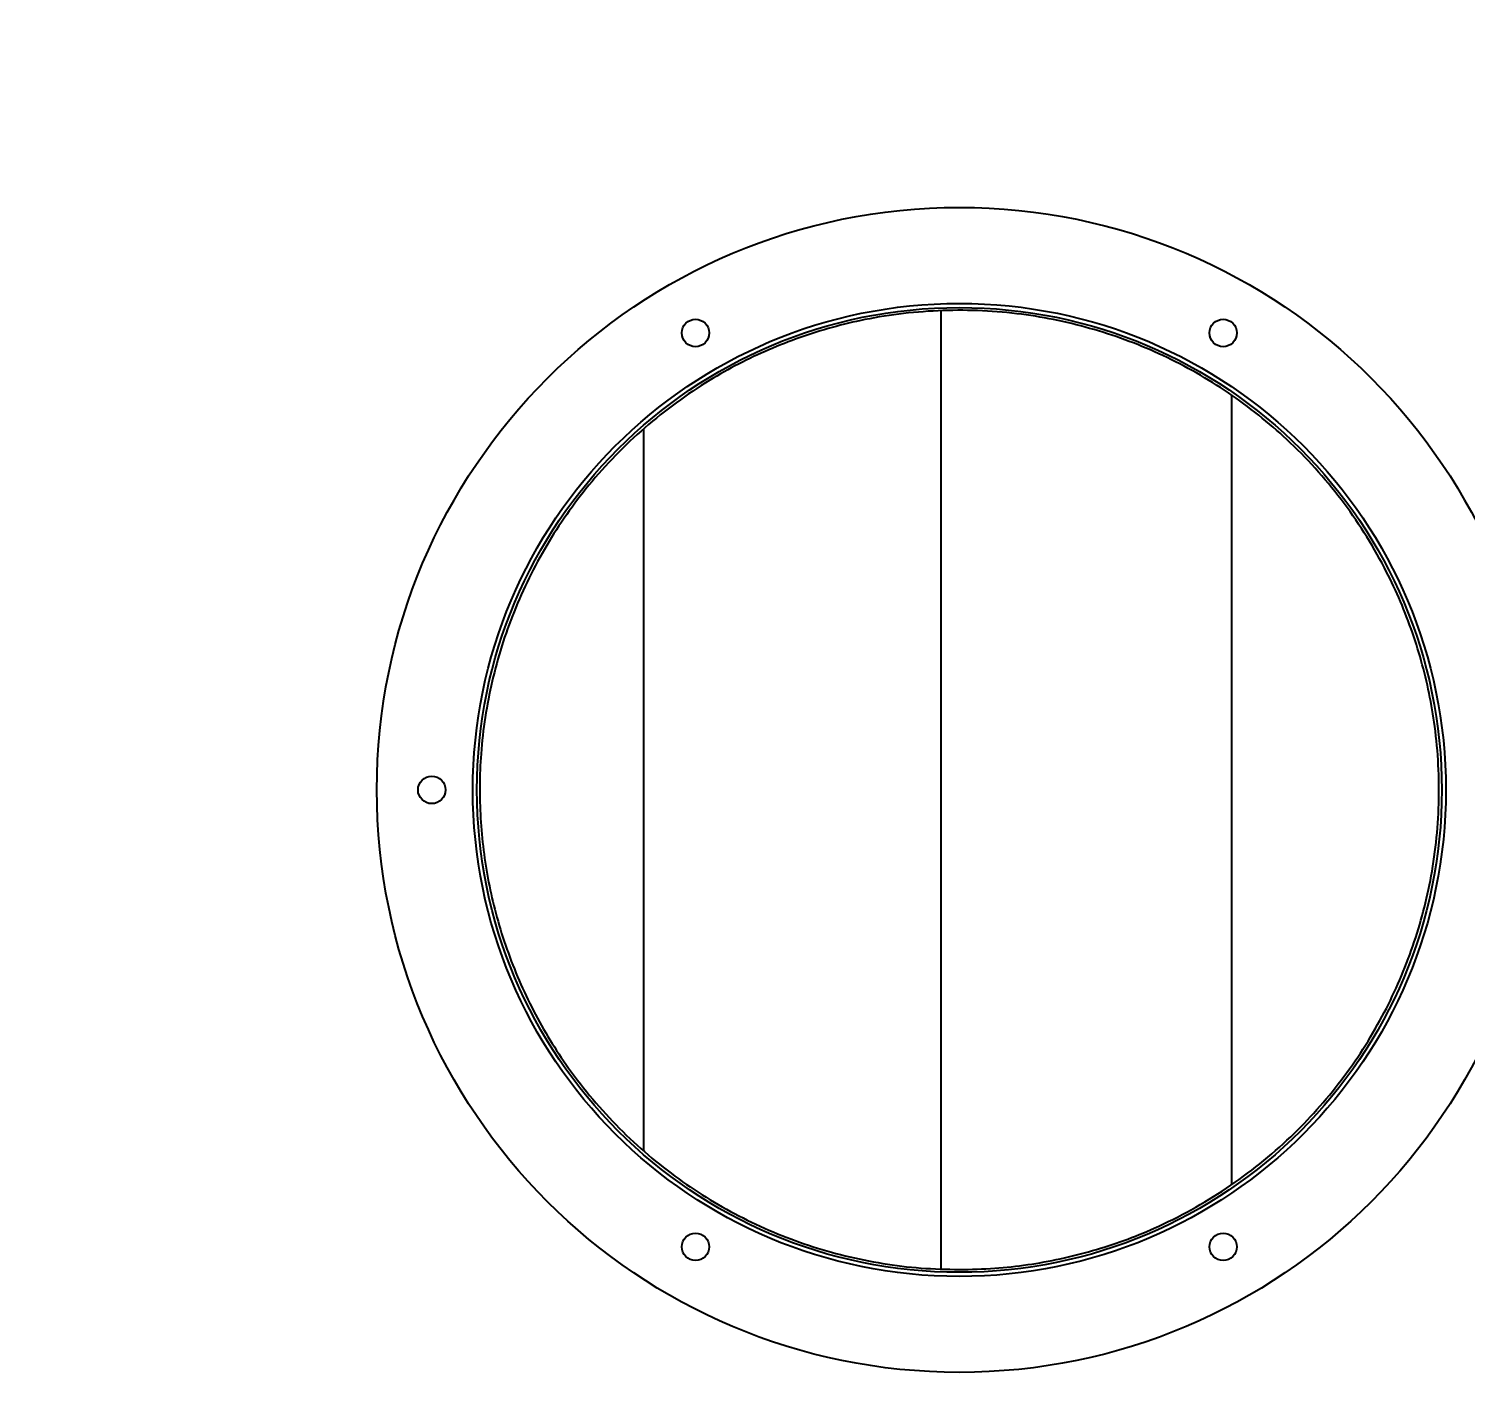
# Model space of a CAD drawing. Header units: millimetres. Extents: x 2 to 418, y 2 to 295.
# Drawn here: x 34.82 to 63.93, y 130.77 to 158.43 of the extents above; entities that cross this region are included whole.
import ezdxf

# ---------------------------------------------------------------- set-up
doc = ezdxf.new("R2010")
doc.units = ezdxf.units.MM
doc.styles.add('SLDTEXTSTYLE0', font='TXT', dxfattribs={"width": 0.75})
doc.dimstyles.new('SLDDIMSTYLE0', dxfattribs={"dimtxt": 2.116667, "dimasz": 1.5, "dimexe": 0, "dimexo": 0.0625, "dimgap": 0.529167, "dimtad": 1, "dimdec": 0, "dimlfac": 18, "dimrnd": 1e-09, "dimzin": 12, "dimdsep": 46, "dimtxsty": 'SLDTEXTSTYLE0', "dimsah": 1, "dimcen": 0.09, "dimadec": 0, "dimazin": 3, "dimtfac": 1, "dimtdec": 0, "dimtofl": 0, "dimtmove": 0, "dimatfit": 3, "dimfxl": 1, "dimfrac": 2, "dimtolj": 1, "dimtzin": 12, "dimarcsym": 0})

# ---------------------------------------------------------------- blocks, each defined once
blk = doc.blocks.new('_D')
at = {"color": 7, "linetype": 'Continuous', "lineweight": 18, "transparency": 16777216}
for p, q in [((44.925, 262.726), (22.16, 262.726)), ((23.16, 117.148), (23.16, 262.726)), ((34.761, 117.148), (22.16, 117.148))]:
    blk.add_line(p, q, dxfattribs=at)
for points in [[(23.16, 262.726), (22.66, 261.226), (23.66, 261.226)], [(23.16, 117.148), (23.66, 118.648), (22.66, 118.648)]]:
    blk.add_solid(points, dxfattribs=at)
at = {"color": 7, "linetype": 'Continuous', "lineweight": 18, "transparency": 16777216, "insert": (20.431, 176.529), "char_height": 2.1167, "attachment_point": 1, "rotation": 90, "style": 'SLDTEXTSTYLE0'}
blk.add_mtext('2620', dxfattribs=at)

msp = doc.modelspace()

# ---------------------------------------------------------------- linework, layer by layer
at = {"color": 7, "linetype": 'Continuous', "lineweight": 25}
for p, q in [((53.3109, 133.2963), (53.3109, 152.7163)), ((59.2017, 135.0101), (59.2017, 150.9995)), ((47.2807, 135.6836), (47.2807, 150.3224))]:
    msp.add_line(p, q, dxfattribs=at)
for centre, radius in [((53.6775, 143.0036), 11.8056), ((53.6775, 143.0036), 9.8611), ((53.6775, 143.0036), 9.7778), ((48.3303, 152.2652), 0.2778), ((59.0247, 152.2652), 0.2778), ((42.9831, 143.0036), 0.2778), ((48.3303, 133.7419), 0.2778), ((59.0247, 133.7419), 0.2778)]:
    msp.add_circle(centre, radius, dxfattribs=at)
msp.add_open_spline([(53.6775, 133.2814), (53.4182, 133.2875), (52.8986, 133.2999), (52.1247, 133.3976), (51.3623, 133.5509), (50.6183, 133.7642), (49.8976, 134.0357), (49.203, 134.3618), (48.5383, 134.7395), (47.8973, 135.1731), (47.2856, 135.664), (46.7071, 136.2115), (46.1749, 136.8039), (45.7177, 137.4047), (45.3299, 138.0053), (45.0033, 138.5977), (44.7169, 139.2139), (44.4731, 139.8497), (44.2775, 140.4911), (44.1296, 141.1354), (44.0267, 141.7795), (43.9662, 142.4309), (43.9489, 143.0845), (43.9767, 143.7678), (44.0586, 144.4773), (44.1998, 145.208), (44.3949, 145.9237), (44.6442, 146.6243), (44.9484, 147.3054), (45.3056, 147.9641), (45.7106, 148.5918), (46.1749, 149.2034), (46.7026, 149.7921), (47.2951, 150.3515), (47.9329, 150.8607), (48.5716, 151.2886), (49.2015, 151.6424), (49.8135, 151.9322), (50.4469, 152.1805), (51.097, 152.3848), (51.7971, 152.5521), (52.5478, 152.6702), (53.3455, 152.7297), (54.1458, 152.7247), (54.9268, 152.6559), (55.6831, 152.5261), (56.4116, 152.3425), (57.1219, 152.1049), (57.8158, 151.8121), (58.4885, 151.4631), (59.1369, 151.0594), (59.7503, 150.6081), (60.34, 150.0989), (60.8993, 149.5291), (61.4223, 148.8984), (61.8917, 148.2251), (62.2786, 147.557), (62.591, 146.9039), (62.84, 146.2743), (63.0463, 145.626), (63.2077, 144.9638), (63.328, 144.2582), (63.3964, 143.5101), (63.4049, 142.7237), (63.3512, 141.9395), (63.2373, 141.179), (63.0668, 140.4471), (62.8466, 139.7457), (62.5759, 139.0653), (62.25, 138.3964), (61.8661, 137.7443), (61.4241, 137.1131), (60.9347, 136.5194), (60.3862, 135.9515), (59.7752, 135.4167), (59.1013, 134.9217), (58.3857, 134.4843), (57.6861, 134.1352), (57.0138, 133.8642), (56.3779, 133.6573), (55.7267, 133.493), (55.0651, 133.3741), (54.3811, 133.2962), (53.9173, 133.2864), (53.6775, 133.2814)], degree=3, knots=[0, 0, 0, 0, 0.0125711, 0.0251895, 0.0378097, 0.0503835, 0.0629257, 0.0755091, 0.0880953, 0.1006416, 0.1138073, 0.1270155, 0.1402239, 0.1533899, 0.1644989, 0.1756511, 0.1868148, 0.1979609, 0.2090648, 0.2195941, 0.2301666, 0.2407526, 0.2513228, 0.2618501, 0.2738875, 0.2859664, 0.2980483, 0.3100897, 0.3223997, 0.3347468, 0.3470963, 0.3594097, 0.3728774, 0.3863907, 0.3999026, 0.4133683, 0.4244314, 0.4355387, 0.4466584, 0.4577605, 0.4688192, 0.4817054, 0.4946431, 0.5075804, 0.5204659, 0.5326352, 0.5448457, 0.5570587, 0.5692314, 0.5817858, 0.5943792, 0.6069748, 0.6195323, 0.633072, 0.6466582, 0.6602426, 0.6737798, 0.684825, 0.6959159, 0.707019, 0.7181034, 0.7291431, 0.7418052, 0.7545179, 0.7672313, 0.7798941, 0.7918493, 0.8038427, 0.8158393, 0.827799, 0.8405143, 0.8532687, 0.8660245, 0.8787418, 0.89252, 0.9063488, 0.9201743, 0.933948, 0.9448055, 0.9557071, 0.9666216, 0.9775192, 0.9883732, 1, 1, 1, 1], dxfattribs=at)

# ---------------------------------------------------------------- dimensions: what is measured, and where the dimension line sits
at = {"color": 7, "linetype": 'Continuous', "lineweight": 18}
dim = msp.add_linear_dim(base=(23.1598, 262.7258), p1=(35.7608, 117.148), p2=(45.9247, 262.7258), angle=90, dimstyle='SLDDIMSTYLE0', dxfattribs=at)
dim.commit()
dim.dimension.update_dxf_attribs({"geometry": '_D', "text_midpoint": (23.1598, 179.6569), "dimtype": 160})

doc.saveas('drawing.dxf')
